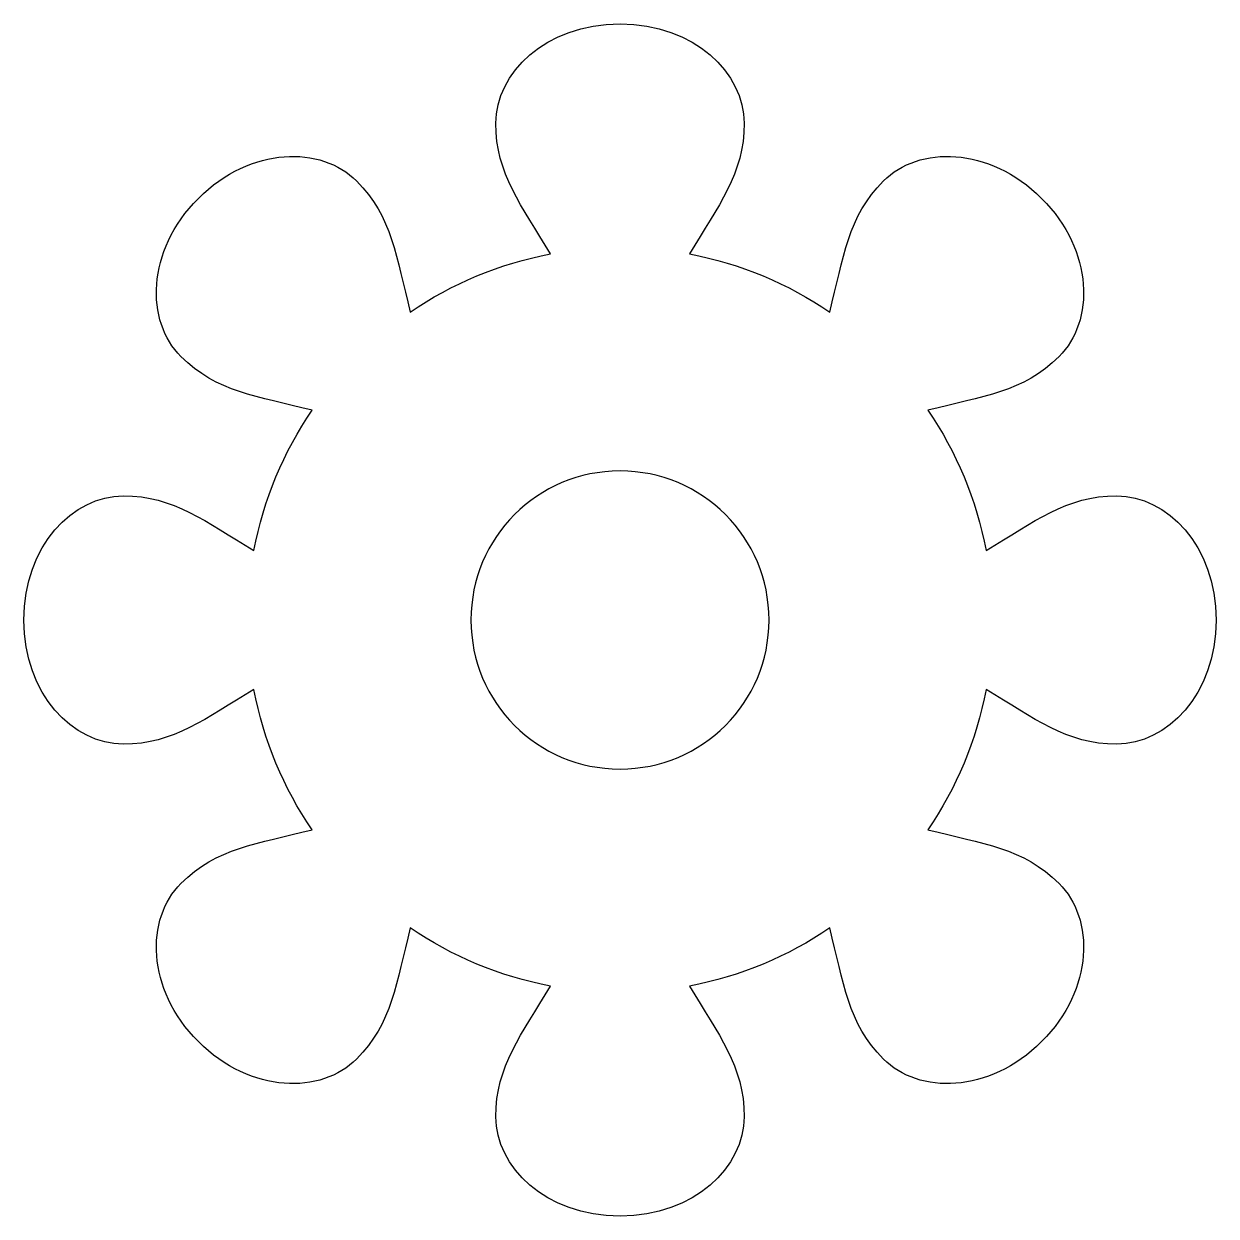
# Model space of a CAD drawing. Header units: centimetres. Extents: x -10.1 to 10.1, y -10.1 to 10.1.
import ezdxf

# ---------------------------------------------------------------- set-up
doc = ezdxf.new("R2010")
doc.units = ezdxf.units.CM
doc.header["$MEASUREMENT"] = 0
doc.layers.add('Layer 1', color=7, linetype='Continuous')

msp = doc.modelspace()

# ---------------------------------------------------------------- linework, layer by layer
at = {"layer": 'Layer 1'}
for points, knots in [([(0, 10.12031), (-1.26504, 10.12031), (-2.1084, 9.27695), (-2.1084, 8.43359), (-2.1084, 8.43359), (-2.1084, 7.57007), (-1.66618, 7.03728), (-1.17805, 6.2145), (-1.17805, 6.2145), (-2.04865, 6.05047), (-2.85676, 5.70882), (-3.56189, 5.22752), (-3.56189, 5.22752), (-3.79837, 6.15408), (-3.86196, 6.84403), (-4.47242, 7.45441), (-4.47242, 7.45441), (-5.06868, 8.05079), (-6.26216, 8.05117), (-7.15666, 7.1567), (-7.15666, 7.1567), (-8.05113, 6.26215), (-8.05079, 5.06875), (-7.45437, 4.47241), (-7.45437, 4.47241), (-6.84395, 3.8619), (-6.15404, 3.79836), (-5.22748, 3.56183), (-5.22748, 3.56183), (-5.70874, 2.85661), (-6.05043, 2.04855), (-6.21442, 1.17799), (-6.21442, 1.17799), (-7.03729, 1.66614), (-7.57008, 2.1084), (-8.43359, 2.1084), (-8.43359, 2.1084), (-9.27695, 2.1084), (-10.12031, 1.26504), (-10.12031, 0), (-10.12031, 0), (-10.12031, -1.26504), (-9.27695, -2.1084), (-8.43359, -2.1084), (-8.43359, -2.1084), (-7.57007, -2.1084), (-7.03728, -1.66618), (-6.2145, -1.17805), (-6.2145, -1.17805), (-6.05047, -2.04865), (-5.70882, -2.85676), (-5.22752, -3.56189), (-5.22752, -3.56189), (-6.15408, -3.79837), (-6.84403, -3.86196), (-7.45441, -4.47238), (-7.45441, -4.47238), (-8.05079, -5.06872), (-8.05117, -6.26216), (-7.1567, -7.15667), (-7.1567, -7.15667), (-6.26215, -8.05114), (-5.06875, -8.0508), (-4.47241, -7.45438), (-4.47241, -7.45438), (-3.8619, -6.84396), (-3.79836, -6.15405), (-3.56183, -5.22749), (-3.56183, -5.22749), (-2.85661, -5.70875), (-2.04855, -6.05044), (-1.17799, -6.21443), (-1.17799, -6.21443), (-1.66614, -7.03729), (-2.1084, -7.57008), (-2.1084, -8.43359), (-2.1084, -8.43359), (-2.1084, -9.27695), (-1.26504, -10.12031), (0, -10.12031), (0, -10.12031), (1.26504, -10.12031), (2.1084, -9.27695), (2.1084, -8.43359), (2.1084, -8.43359), (2.1084, -7.57007), (1.66618, -7.03728), (1.17805, -6.2145), (1.17805, -6.2145), (2.04865, -6.05047), (2.85676, -5.70882), (3.56189, -5.22752), (3.56189, -5.22752), (3.79837, -6.15408), (3.86196, -6.84403), (4.47238, -7.45441), (4.47238, -7.45441), (5.06872, -8.05079), (6.26216, -8.05117), (7.15667, -7.1567), (7.15667, -7.1567), (8.05114, -6.26215), (8.0508, -5.06875), (7.45438, -4.47237), (7.45438, -4.47237), (6.84396, -3.8619), (6.15405, -3.79836), (5.22749, -3.56184), (5.22749, -3.56184), (5.70875, -2.85662), (6.05044, -2.04856), (6.21443, -1.17796), (6.21443, -1.17796), (7.03729, -1.66614), (7.57008, -2.1084), (8.43359, -2.1084), (8.43359, -2.1084), (9.27695, -2.1084), (10.12031, -1.26504), (10.12031, 0), (10.12031, 0), (10.12031, 1.26504), (9.27695, 2.1084), (8.43359, 2.1084), (8.43359, 2.1084), (7.57007, 2.1084), (7.03728, 1.66618), (6.2145, 1.17805), (6.2145, 1.17805), (6.05047, 2.04865), (5.70882, 2.85676), (5.22752, 3.56189), (5.22752, 3.56189), (6.15408, 3.79837), (6.84403, 3.86196), (7.45441, 4.47242), (7.45441, 4.47242), (8.05079, 5.06868), (8.05117, 6.26216), (7.1567, 7.15666), (7.1567, 7.15666), (6.26215, 8.05113), (5.06875, 8.05079), (4.47237, 7.45437), (4.47237, 7.45437), (3.8619, 6.84395), (3.79836, 6.15404), (3.56184, 5.22748), (3.56184, 5.22748), (2.85662, 5.70874), (2.04856, 6.05043), (1.17796, 6.21442), (1.17796, 6.21442), (1.66614, 7.03729), (2.1084, 7.57008), (2.1084, 8.43359), (2.1084, 8.43359), (2.1084, 9.27695), (1.26504, 10.12031), (0, 10.12031)], [0, 0, 0, 0, 0.02439024, 0.02439024, 0.02439024, 0.02439024, 0.04878049, 0.04878049, 0.04878049, 0.04878049, 0.07317073, 0.07317073, 0.07317073, 0.07317073, 0.09756098, 0.09756098, 0.09756098, 0.09756098, 0.12195122, 0.12195122, 0.12195122, 0.12195122, 0.14634146, 0.14634146, 0.14634146, 0.14634146, 0.17073171, 0.17073171, 0.17073171, 0.17073171, 0.19512195, 0.19512195, 0.19512195, 0.19512195, 0.2195122, 0.2195122, 0.2195122, 0.2195122, 0.24390244, 0.24390244, 0.24390244, 0.24390244, 0.26829268, 0.26829268, 0.26829268, 0.26829268, 0.29268293, 0.29268293, 0.29268293, 0.29268293, 0.31707317, 0.31707317, 0.31707317, 0.31707317, 0.34146341, 0.34146341, 0.34146341, 0.34146341, 0.36585366, 0.36585366, 0.36585366, 0.36585366, 0.3902439, 0.3902439, 0.3902439, 0.3902439, 0.41463415, 0.41463415, 0.41463415, 0.41463415, 0.43902439, 0.43902439, 0.43902439, 0.43902439, 0.46341463, 0.46341463, 0.46341463, 0.46341463, 0.48780488, 0.48780488, 0.48780488, 0.48780488, 0.51219512, 0.51219512, 0.51219512, 0.51219512, 0.53658537, 0.53658537, 0.53658537, 0.53658537, 0.56097561, 0.56097561, 0.56097561, 0.56097561, 0.58536585, 0.58536585, 0.58536585, 0.58536585, 0.6097561, 0.6097561, 0.6097561, 0.6097561, 0.63414634, 0.63414634, 0.63414634, 0.63414634, 0.65853659, 0.65853659, 0.65853659, 0.65853659, 0.68292683, 0.68292683, 0.68292683, 0.68292683, 0.70731707, 0.70731707, 0.70731707, 0.70731707, 0.73170732, 0.73170732, 0.73170732, 0.73170732, 0.75609756, 0.75609756, 0.75609756, 0.75609756, 0.7804878, 0.7804878, 0.7804878, 0.7804878, 0.80487805, 0.80487805, 0.80487805, 0.80487805, 0.82926829, 0.82926829, 0.82926829, 0.82926829, 0.85365854, 0.85365854, 0.85365854, 0.85365854, 0.87804878, 0.87804878, 0.87804878, 0.87804878, 0.90243902, 0.90243902, 0.90243902, 0.90243902, 0.92682927, 0.92682927, 0.92682927, 0.92682927, 0.95121951, 0.95121951, 0.95121951, 0.95121951, 1, 1, 1, 1]), ([(0, 2.53008), (0.69864, 2.53008), (1.33166, 2.24734), (1.78952, 1.78948), (1.78952, 1.78948), (2.2473, 1.33166), (2.53008, 0.6986), (2.53008, 0), (2.53008, 0), (2.53008, -0.69864), (2.24734, -1.33166), (1.78948, -1.78952), (1.78948, -1.78952), (1.33166, -2.2473), (0.6986, -2.53008), (0, -2.53008), (0, -2.53008), (-0.69864, -2.53008), (-1.33166, -2.24734), (-1.78952, -1.78948), (-1.78952, -1.78948), (-2.2473, -1.33166), (-2.53008, -0.6986), (-2.53008, 0), (-2.53008, 0), (-2.53008, 0.69864), (-2.24734, 1.33166), (-1.78948, 1.78952), (-1.78948, 1.78952), (-1.33166, 2.2473), (-0.6986, 2.53008), (0, 2.53008)], [0, 0, 0, 0, 0.11111111, 0.11111111, 0.11111111, 0.11111111, 0.22222222, 0.22222222, 0.22222222, 0.22222222, 0.33333333, 0.33333333, 0.33333333, 0.33333333, 0.44444444, 0.44444444, 0.44444444, 0.44444444, 0.55555556, 0.55555556, 0.55555556, 0.55555556, 0.66666667, 0.66666667, 0.66666667, 0.66666667, 0.77777778, 0.77777778, 0.77777778, 0.77777778, 1, 1, 1, 1])]:
    msp.add_open_spline(points, degree=3, knots=knots, dxfattribs=at)

doc.saveas('drawing.dxf')
